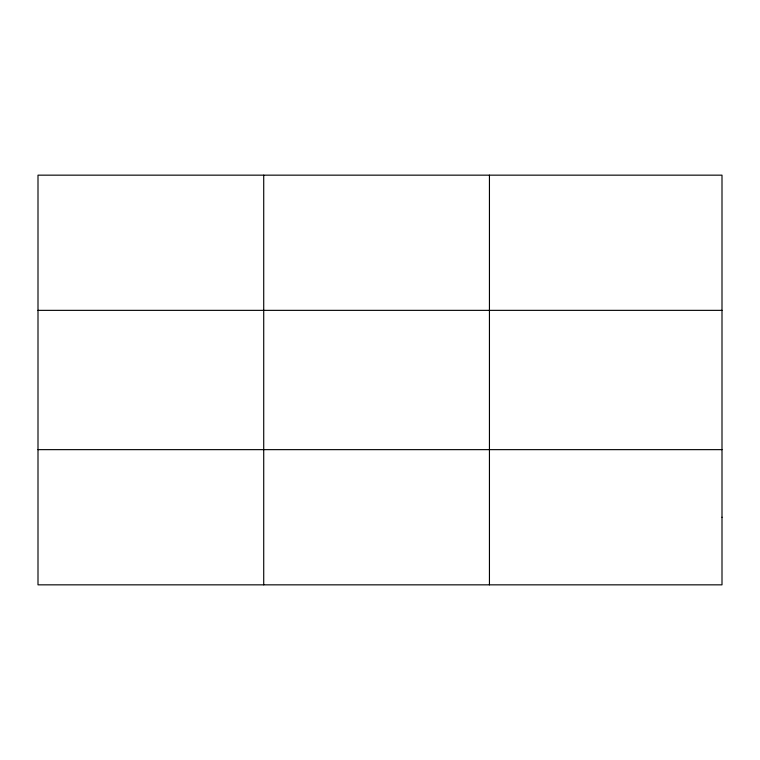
<?xml version="1.0" encoding="UTF-8"?>
<svg xmlns="http://www.w3.org/2000/svg" width="760" height="760" viewBox="0 0 760 760"><rect width="100%" height="100%" fill="white"/><g stroke="black" fill="none" stroke-linecap="round" stroke-linejoin="round"><path stroke-width="1.14" d="M263.72 584.839L263.72 175.161M489.44 584.839L489.44 175.161M38 310.356L722 310.356M38 449.644L722 449.644M722 517.237L722 584.839L38 584.839L38 175.161L722 175.161L722 517.237"/></g></svg>
